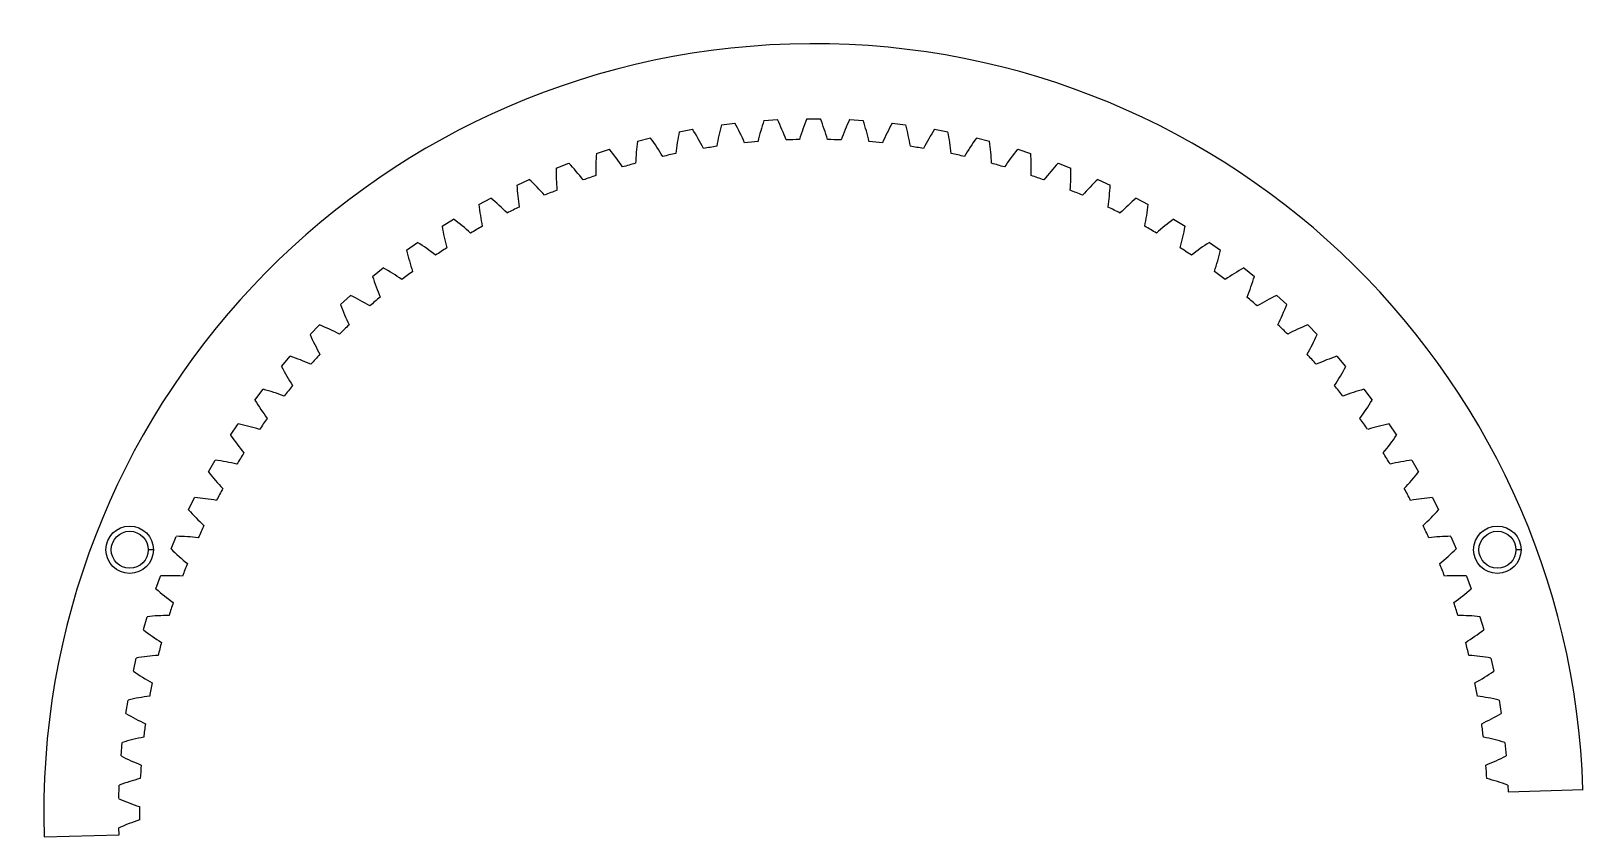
# Model space of a CAD drawing. Extents: x -74 to 73, y -2 to 74.
import ezdxf

# ---------------------------------------------------------------- set-up
doc = ezdxf.new("R2010")
doc.units = 0
doc.layers.get('0').update_dxf_attribs({"linetype": 'continuous'})

# ---------------------------------------------------------------- blocks, each defined once
blk = doc.blocks.new('POCKET002')
at = {"color": 0}
for p, q in [((-12.74, 64.65), (-11.48, 64.89)), ((-8.73, 65.31), (-7.46, 65.47)), ((-4.7, 65.73), (-3.42, 65.81)), ((-0.64, 65.89), (0.64, 65.89)), ((3.42, 65.81), (4.7, 65.73)), ((7.46, 65.47), (8.73, 65.31)), ((11.48, 64.89), (12.74, 64.65)), ((-16.69, 63.75), (-15.45, 64.06)), ((15.45, 64.06), (16.69, 63.75)), ((-20.59, 62.6), (-19.36, 62.99)), ((19.36, 62.99), (20.59, 62.6)), ((-24.4, 61.21), (-23.2, 61.67)), ((23.2, 61.67), (24.4, 61.21)), ((-28.12, 59.59), (-26.96, 60.13)), ((26.96, 60.13), (28.12, 59.59)), ((-31.74, 57.75), (-30.61, 58.35)), ((30.61, 58.35), (31.74, 57.75)), ((-35.23, 55.68), (-34.14, 56.36)), ((34.14, 56.36), (35.23, 55.68)), ((-38.59, 53.41), (-37.55, 54.15)), ((37.55, 54.15), (38.59, 53.41)), ((-41.81, 50.93), (-40.81, 51.74)), ((40.81, 51.74), (41.81, 50.93)), ((-44.87, 48.26), (-43.92, 49.13)), ((43.92, 49.13), (44.87, 48.26)), ((-47.75, 45.41), (-46.86, 46.33)), ((46.86, 46.33), (47.75, 45.41)), ((-50.46, 42.38), (-49.62, 43.36)), ((49.62, 43.36), (50.46, 42.38)), ((-52.97, 39.2), (-52.2, 40.22)), ((52.2, 40.22), (52.97, 39.2)), ((-55.28, 35.86), (-54.57, 36.93)), ((54.57, 36.93), (55.28, 35.86)), ((-57.38, 32.39), (-56.74, 33.5)), ((56.74, 33.5), (57.38, 32.39)), ((-59.27, 28.8), (-58.7, 29.94)), ((58.7, 29.94), (59.27, 28.8)), ((-60.93, 25.09), (-60.43, 26.27)), ((60.43, 26.27), (60.93, 25.09)), ((-62.6, 25), (-63.1, 25)), ((67.1, 25), (66.6, 25)), ((-62.36, 21.29), (-61.93, 22.5)), ((61.93, 22.5), (62.36, 21.29)), ((-63.55, 17.42), (-63.2, 18.65)), ((63.2, 18.65), (63.55, 17.42)), ((-64.5, 13.47), (-64.23, 14.72)), ((64.23, 14.72), (64.5, 13.47)), ((-65.21, 9.47), (-65.01, 10.74)), ((65.01, 10.74), (65.21, 9.47)), ((-65.67, 5.44), (-65.55, 6.72)), ((65.55, 6.72), (65.67, 5.44)), ((-65.88, 1.39), (-65.84, 2.67)), ((65.84, 2.67), (65.86, 2.03)), ((65.86, 2.03), (72.97, 2.25)), ((-65.86, -2.03), (-65.88, -1.39)), ((-72.97, -2.25), (-65.86, -2.03))]:
    blk.add_line(p, q, dxfattribs=at)
for centre, radius in [((-64.85, 25), 2.25), ((-64.85, 25), 1.75), ((64.85, 25), 2.25), ((64.85, 25), 1.75)]:
    blk.add_circle(centre, radius, dxfattribs=at)
for centre, radius, start, end in [((0, 0), 73, 1.7647, -178.2353), ((-31.16, 52.44), 23.29, 27.1737, 32.316), ((13.79, 59.42), 23.29, 165.331, 170.4733), ((-27.87, 54.26), 23.29, 23.6443, 28.7866), ((17.42, 58.45), 23.29, 161.8016, 166.9439), ((-24.48, 55.87), 23.29, 20.1149, 25.2572), ((20.99, 57.27), 23.29, 158.2722, 163.4145), ((-20.99, 57.27), 23.29, 16.5855, 21.7278), ((24.48, 55.87), 23.29, 154.7428, 159.8851), ((-17.42, 58.45), 23.29, 13.0561, 18.1984), ((27.87, 54.26), 23.29, 151.2134, 156.3557), ((-13.79, 59.42), 23.29, 9.5267, 14.669), ((31.16, 52.44), 23.29, 147.684, 152.8263), ((6.39, 60.66), 23.29, 172.3899, 177.5322), ((-34.33, 50.42), 23.29, 30.7031, 35.8454), ((10.11, 60.15), 23.29, 168.8604, 174.0028), ((0, 0), 63.93, 94.7188, 95.8694), ((0, 0), 63.93, 91.1894, 92.34), ((0, 0), 63.93, 87.66, 88.8106), ((0, 0), 63.93, 84.1306, 85.2812), ((-10.11, 60.15), 23.29, 5.9972, 11.1396), ((34.33, 50.42), 23.29, 144.1546, 149.2969), ((-6.39, 60.66), 23.29, 2.4678, 7.6101), ((2.64, 60.94), 23.29, 175.9193, -178.9384), ((-37.36, 48.21), 23.29, 34.2325, 39.3749), ((0, 0), 63.93, 101.7776, 102.9283), ((0, 0), 63.93, 98.2482, 99.3988), ((0, 0), 63.93, 80.6012, 81.7518), ((0, 0), 63.93, 77.0717, 78.2224), ((37.36, 48.21), 23.29, 140.6251, 145.7675), ((-2.64, 60.94), 23.29, -1.0616, 4.0807), ((-1.12, 60.99), 23.29, 179.4487, -175.409), ((-40.26, 45.82), 23.29, 37.762, 42.9043), ((0, 0), 63.93, 108.8365, 109.9871), ((0, 0), 63.93, 105.307, 106.4577), ((0, 0), 63.93, 73.5423, 74.693), ((0, 0), 63.93, 70.0129, 71.1635), ((40.26, 45.82), 23.29, 137.0957, 142.238), ((1.12, 60.99), 23.29, -4.591, 0.5513), ((-4.87, 60.8), 23.29, -177.0219, -171.8796), ((-43.01, 43.26), 23.29, 41.2914, 46.4337), ((0, 0), 63.93, 112.3659, 113.5165), ((0, 0), 63.93, 66.4835, 67.6341), ((43.01, 43.26), 23.29, 133.5663, 138.7086), ((4.87, 60.8), 23.29, -8.1204, -2.9781), ((-8.6, 60.39), 23.29, -173.4925, -168.3502), ((-45.59, 40.53), 23.29, 44.8208, 49.9631), ((0, 0), 63.93, 115.8953, 117.0459), ((0, 0), 63.93, 62.9541, 64.1047), ((45.59, 40.53), 23.29, 130.0369, 135.1792), ((8.6, 60.39), 23.29, -11.6498, -6.5075), ((-48, 37.64), 23.29, 48.3502, 53.4925), ((48, 37.64), 23.29, 126.5075, 131.6498), ((-12.3, 59.74), 23.29, -169.9631, -164.8208), ((0, 0), 63.93, 119.4247, 120.5753), ((0, 0), 63.93, 59.4247, 60.5753), ((12.3, 59.74), 23.29, -15.1792, -10.0369), ((-15.96, 58.87), 23.29, -166.4337, -161.2914), ((-50.22, 34.62), 23.29, 51.8796, 57.0219), ((0, 0), 63.93, 122.9541, 124.1047), ((0, 0), 63.93, 55.8953, 57.0459), ((50.22, 34.62), 23.29, 122.9781, 128.1204), ((15.96, 58.87), 23.29, -18.7086, -13.5663), ((-52.26, 31.46), 23.29, 55.409, 60.5513), ((52.26, 31.46), 23.29, 119.4487, 124.591), ((-19.55, 57.78), 23.29, -162.9043, -157.762), ((0, 0), 63.93, 126.4835, 127.6341), ((0, 0), 63.93, 52.3659, 53.5165), ((19.55, 57.78), 23.29, -22.238, -17.0957), ((-54.1, 28.18), 23.29, 58.9384, 64.0807), ((0, 0), 63.93, 130.0129, 131.1635), ((0, 0), 63.93, 48.8365, 49.9871), ((54.1, 28.18), 23.29, 115.9193, 121.0616), ((-23.07, 56.47), 23.29, -159.3749, -154.2325), ((23.07, 56.47), 23.29, -25.7675, -20.6251), ((-55.73, 24.8), 23.29, 62.4678, 67.6101), ((0, 0), 63.93, 133.5423, 134.693), ((0, 0), 63.93, 45.307, 46.4577), ((55.73, 24.8), 23.29, 112.3899, 117.5322), ((-26.5, 54.94), 23.29, -155.8454, -150.7031), ((26.5, 54.94), 23.29, -29.2969, -24.1546), ((-57.15, 21.32), 23.29, 65.9972, 71.1396), ((0, 0), 63.93, 137.0717, 138.2224), ((0, 0), 63.93, 41.7776, 42.9283), ((57.15, 21.32), 23.29, 108.8604, 114.0028), ((-29.84, 53.2), 23.29, -152.316, -147.1737), ((29.84, 53.2), 23.29, -32.8263, -27.684), ((-58.35, 17.76), 23.29, 69.5267, 74.669), ((0, 0), 63.93, 140.6012, 141.7518), ((0, 0), 63.93, 38.2482, 39.3988), ((58.35, 17.76), 23.29, 105.331, 110.4733), ((-33.05, 51.26), 23.29, -148.7866, -143.6443), ((33.05, 51.26), 23.29, -36.3557, -31.2134), ((-59.34, 14.14), 23.29, 73.0561, 78.1984), ((0, 0), 63.93, 144.1306, 145.2812), ((0, 0), 63.93, 34.7188, 35.8694), ((59.34, 14.14), 23.29, 101.8016, 106.9439), ((-36.15, 49.13), 23.29, -145.2572, -140.1149), ((36.15, 49.13), 23.29, -39.8851, -34.7428), ((0, 0), 63.93, 147.66, 148.8106), ((0, 0), 63.93, 31.1894, 32.34), ((-39.1, 46.81), 23.29, -141.7278, -136.5855), ((-60.09, 10.46), 23.29, 76.5855, 81.7278), ((60.09, 10.46), 23.29, 98.2722, 103.4145), ((39.1, 46.81), 23.29, -43.4145, -38.2722), ((-60.62, 6.74), 23.29, 80.1149, 85.2572), ((0, 0), 63.93, 151.1894, 152.34), ((0, 0), 63.93, 27.66, 28.8106), ((60.62, 6.74), 23.29, 94.7428, 99.8851), ((-41.91, 44.32), 23.29, -138.1984, -133.0561), ((41.91, 44.32), 23.29, -46.9439, -41.8016), ((0, 0), 63.93, 154.7188, 155.8694), ((0, 0), 63.93, 24.1306, 25.2812), ((-44.56, 41.65), 23.29, -134.669, -129.5267), ((-60.92, 2.99), 23.29, 83.6443, 88.7866), ((60.92, 2.99), 23.29, 91.2134, 96.3557), ((44.56, 41.65), 23.29, -50.4733, -45.331), ((0, 0), 63.93, 158.2482, 159.3988), ((0, 0), 63.93, 20.6012, 21.7518), ((-60.99, -0.76), 23.29, 87.1737, 92.316), ((60.99, -0.76), 23.29, 87.684, 92.8263), ((-47.04, 38.83), 23.29, -131.1396, -125.9972), ((47.04, 38.83), 23.29, -54.0028, -48.8604), ((0, 0), 63.93, 161.7776, 162.9283), ((0, 0), 63.93, 17.0717, 18.2224), ((-60.83, -4.52), 23.29, 90.7031, 95.8454), ((60.83, -4.52), 23.29, 84.1546, 89.2969), ((-49.34, 35.86), 23.29, -127.6101, -122.4678), ((0, 0), 63.93, 165.307, 166.4577), ((49.34, 35.86), 23.29, -57.5322, -52.3899), ((0, 0), 63.93, 13.5423, 14.693), ((-60.44, -8.25), 23.29, 94.2325, 99.3749), ((60.44, -8.25), 23.29, 80.6251, 85.7675), ((-51.45, 32.76), 23.29, -124.0807, -118.9384), ((51.45, 32.76), 23.29, -61.0616, -55.9193), ((0, 0), 63.93, 168.8365, 169.9871), ((0, 0), 63.93, 10.0129, 11.1635), ((-59.81, -11.96), 23.29, 97.762, 102.9043), ((59.81, -11.96), 23.29, 77.0957, 82.238), ((-53.37, 29.53), 23.29, -120.5513, -115.409), ((53.37, 29.53), 23.29, -64.591, -59.4487), ((0, 0), 63.93, 172.3659, 173.5165), ((0, 0), 63.93, 6.4835, 7.6341), ((-58.96, -15.62), 23.29, 101.2914, 106.4337), ((58.96, -15.62), 23.29, 73.5663, 78.7086), ((-55.09, 26.19), 23.29, -117.0219, -111.8796), ((0, 0), 63.93, 175.8953, 177.0459), ((55.09, 26.19), 23.29, -68.1204, -62.9781), ((0, 0), 63.93, 2.9541, 4.1047), ((-57.89, -19.22), 23.29, 104.8208, 109.9631), ((57.89, -19.22), 23.29, 70.0369, 75.1792), ((-56.6, 22.74), 23.29, -113.4925, -108.3502), ((0, 0), 63.93, 179.4247, -179.4247), ((-56.6, -22.74), 23.29, 108.3502, 113.4925)]:
    blk.add_arc(centre, radius, start, end, dxfattribs=at)

msp = doc.modelspace()

# ---------------------------------------------------------------- block references
msp.add_blockref('POCKET002', (0, 0))

doc.saveas('drawing.dxf')
